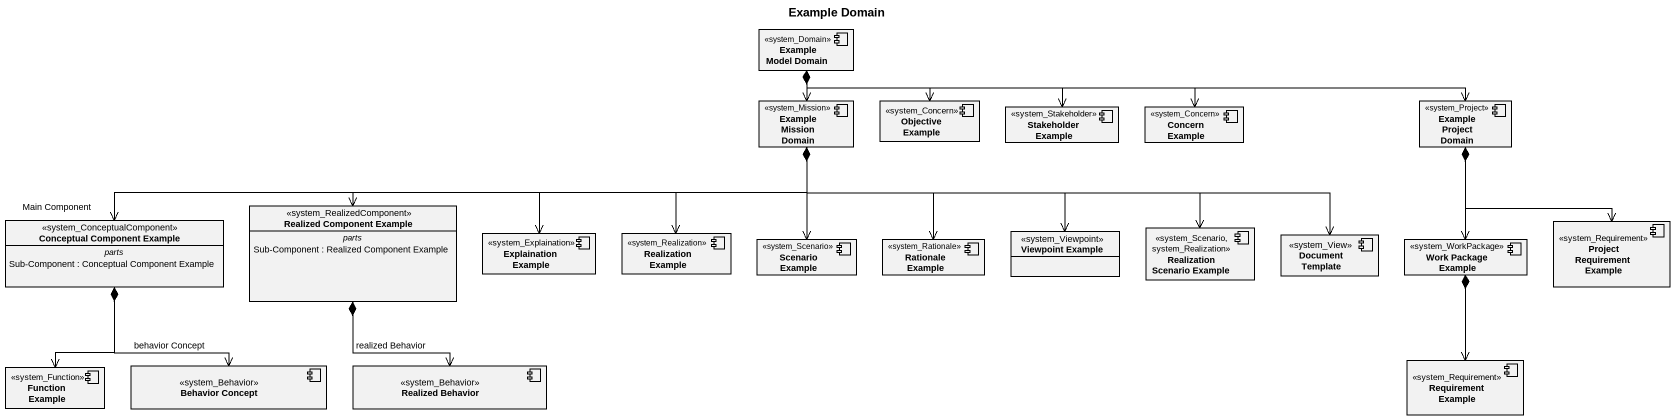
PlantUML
@startuml
title Example Domain
allowmixing
hide circle
hide empty members
component "Example Model Domain" as Example_Model_Domain <<system_Domain>>
component "Example Mission Domain" as Example_Mission_Domain <<system_Mission>>
component "Objective Example" as Objective_Example <<system_Concern>>
component "Stakeholder Example" as Stakeholder_Example <<system_Stakeholder>>
component "Concern Example" as Concern_Example <<system_Concern>>
component "Example Project Domain" as Example_Project_Domain <<system_Project>>
class "Conceptual Component Example" as Conceptual_Component_Example <<system_ConceptualComponent>> {
  -- parts --
  Sub-Component : Conceptual Component Example
}
class "Realized Component Example" as Realized_Component_Example <<system_RealizedComponent>> {
  -- parts --
  Sub-Component : Realized Component Example
}
class "Viewpoint Example" as Viewpoint_Example <<system_Viewpoint>>
component "Realization Scenario Example" as Realization_Scenario_Example <<system_Scenario, system_Realization>>
component "Project Requirement Example" as Project_Requirement_Example <<system_Requirement>>
component "Explaination Example" as Explaination_Example <<system_Explaination>>
component "Realization Example" as Realization_Example <<system_Realization>>
component "Scenario Example" as Scenario_Example <<system_Scenario>>
component "Rationale Example" as Rationale_Example <<system_Rationale>>
component "Document Template" as Document_Template <<system_View>>
component "Work Package Example" as Work_Package_Example <<system_WorkPackage>>
component "Function Example" as Function_Example <<system_Function>>
component "Behavior Concept" as Behavior_Concept <<system_Behavior>>
component "Realized Behavior" as Realized_Behavior <<system_Behavior>>
component "Requirement Example" as Requirement_Example <<system_Requirement>>
Example_Model_Domain *--> Example_Mission_Domain
Example_Model_Domain *-right-> Objective_Example
Example_Model_Domain *-right-> Stakeholder_Example
Example_Model_Domain *-right-> Concern_Example
Example_Model_Domain *-right-> Example_Project_Domain
Example_Mission_Domain *-left-> "Main Component" Conceptual_Component_Example
Example_Mission_Domain *-left-> Realized_Component_Example
Example_Mission_Domain *-right-> Viewpoint_Example
Example_Mission_Domain *-right-> Realization_Scenario_Example
Example_Mission_Domain *-left-> Explaination_Example
Example_Mission_Domain *--> Realization_Example
Example_Mission_Domain *--> Scenario_Example
Example_Mission_Domain *--> Rationale_Example
Example_Mission_Domain *-right-> Document_Template
Example_Project_Domain *--> Project_Requirement_Example
Example_Project_Domain *--> Work_Package_Example
Conceptual_Component_Example *--> Function_Example
Conceptual_Component_Example *--> "behavior Concept" Behavior_Concept
Realized_Component_Example *--> "realized Behavior" Realized_Behavior
Work_Package_Example *--> Requirement_Example
@enduml
